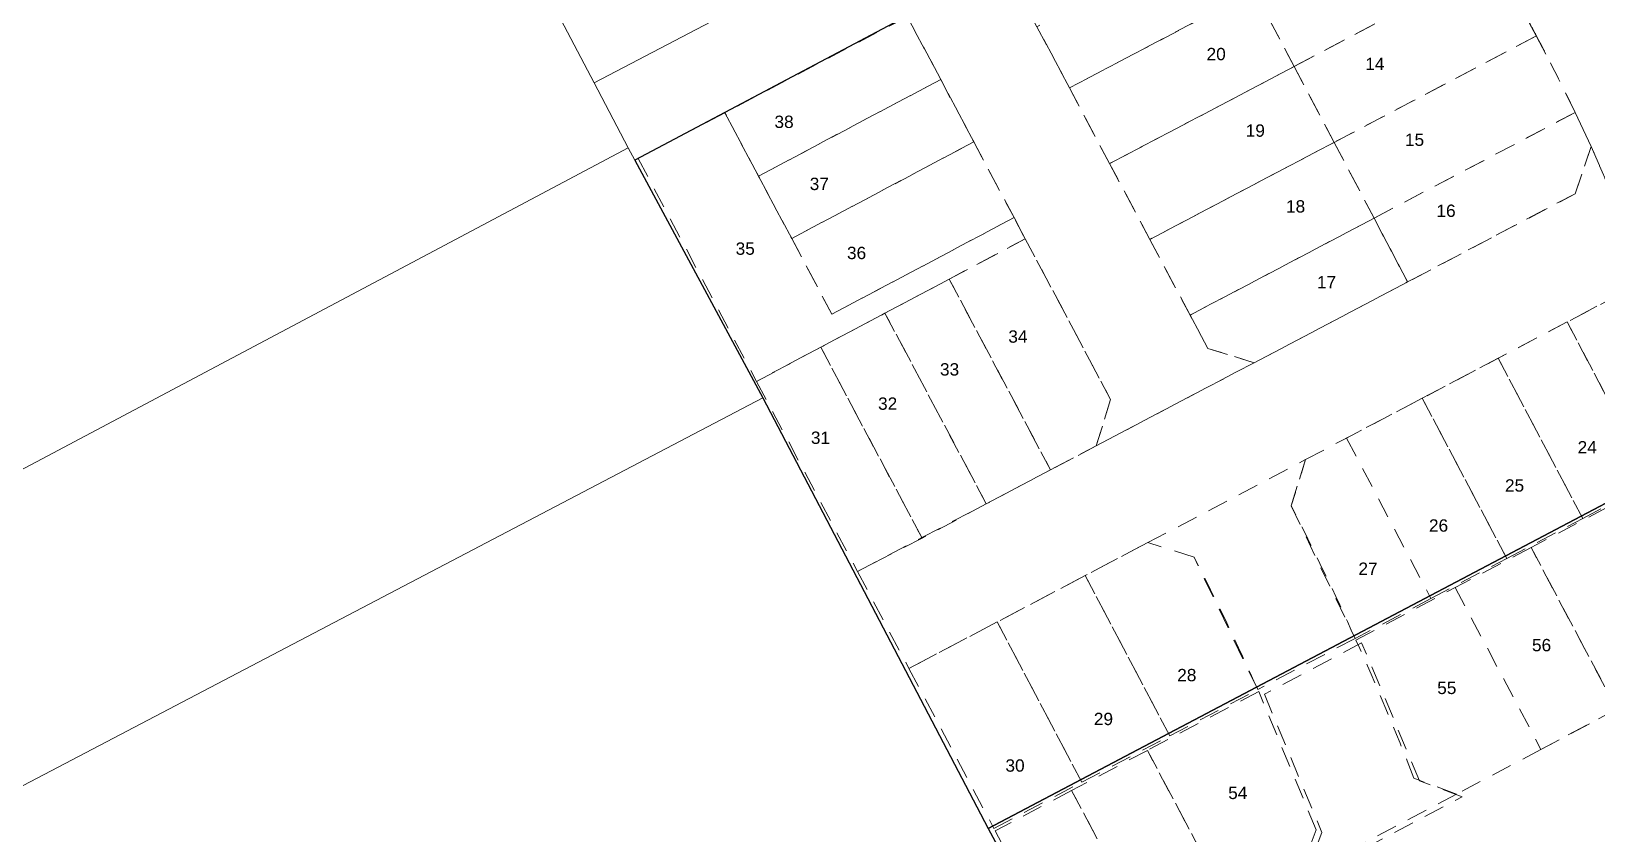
# Model space of a CAD drawing. Header units: metres. Extents: x 303173 to 305738, y 6269065 to 6269981.
# Drawn here: x 303342.9 to 303571.1, y 6269634.8 to 6269751.9 of the extents above; entities that cross this region are included whole.
import ezdxf

# ---------------------------------------------------------------- set-up
doc = ezdxf.new("R2010")
doc.units = ezdxf.units.M
doc.linetypes.add('Dash', pattern=[5, 3, -2])
doc.layers.add('Cadastre Developer_SP_EXT', color=7, linetype='Continuous', lineweight=5, transparency=0.7)
doc.layers.add('Cadastre Land Parcels_SP_EXT', color=7, linetype='Continuous', lineweight=5, transparency=0.7)
doc.layers.add('Features_HIDE', color=7, linetype='Continuous', plot=False)
doc.styles.get("Standard").update_dxf_attribs({"font": 'arial.ttf'})

msp = doc.modelspace()

# ---------------------------------------------------------------- linework, layer by layer
at = {"layer": 'Cadastre Developer_SP_EXT', "linetype": 'Dash'}
for points in [[(303571.96, 6269767.09), (303568.36, 6269773.88), (303557.72, 6269793.92), (303555.25, 6269798.58), (303541.11, 6269791.07), (303545.82, 6269782.2), (303548.19, 6269777.74), (303550.56, 6269773.28), (303553.49, 6269767.76), (303556.43, 6269762.22), (303558.92, 6269757.53), (303562.25, 6269751.18), (303564.32, 6269747.24), (303566.5, 6269742.9), (303567.91, 6269740.03), (303569.1, 6269737.55), (303570.27, 6269735.05), (303580.65, 6269711.16)], [(303573.98, 6269652.99), (303562.93, 6269647.14), (303550.61, 6269640.62), (303527.5, 6269628.4), (303518.05, 6269623.39), (303507, 6269617.55), (303495.92, 6269611.69), (303504.31, 6269597.2), (303515.36, 6269603.04), (303526.41, 6269608.89), (303534.19, 6269613.01), (303557.22, 6269625.19), (303578.57, 6269636.49)]]:
    msp.add_lwpolyline(points, dxfattribs=at)
for points in [[(303556.42, 6269762.24), (303550.56, 6269773.28), (303521.13, 6269757.78), (303526.96, 6269746.73), (303556.42, 6269762.24)], [(303521.13, 6269757.78), (303516.43, 6269766.72), (303489.46, 6269752.52), (303494.2, 6269743.6), (303521.13, 6269757.78)], [(303494.2, 6269743.6), (303489.46, 6269752.52), (303484.72, 6269761.44), (303470.57, 6269753.99), (303475.43, 6269744.83), (303480.26, 6269735.73), (303486.12, 6269724.69), (303487.76, 6269721.6), (303500.2, 6269698.17), (303498.12, 6269691.42), (303521.13, 6269703.53), (303514.36, 6269705.62), (303511.78, 6269710.48), (303505.92, 6269721.52), (303500.06, 6269732.56), (303494.2, 6269743.6)], [(303526.96, 6269746.73), (303521.13, 6269757.78), (303494.2, 6269743.6), (303500.06, 6269732.56), (303526.96, 6269746.73)], [(303475.43, 6269744.83), (303470.57, 6269753.99), (303443.97, 6269739.98), (303448.88, 6269730.74), (303475.43, 6269744.83)], [(303480.26, 6269735.73), (303475.43, 6269744.83), (303448.88, 6269730.74), (303453.71, 6269721.64), (303480.26, 6269735.73)], [(303532.78, 6269735.66), (303526.96, 6269746.73), (303500.06, 6269732.56), (303505.92, 6269721.52), (303532.78, 6269735.66)], [(303487.76, 6269721.6), (303486.12, 6269724.69), (303459.57, 6269710.6), (303453.71, 6269721.64), (303448.88, 6269730.74), (303443.97, 6269739.98), (303431.32, 6269733.32), (303448.58, 6269700.81), (303457.95, 6269705.78), (303467.31, 6269710.75), (303476.67, 6269715.72), (303487.76, 6269721.6)], [(303480.26, 6269735.73), (303453.71, 6269721.64), (303459.57, 6269710.6), (303486.12, 6269724.69), (303480.26, 6269735.73)], [(303538.61, 6269724.6), (303532.78, 6269735.66), (303505.92, 6269721.52), (303511.78, 6269710.48), (303538.61, 6269724.6)], [(303470.81, 6269658.95), (303505.62, 6269677.29), (303528.63, 6269689.4), (303574.28, 6269713.44), (303580.65, 6269711.16), (303570.27, 6269735.05), (303567.93, 6269728.18), (303555.71, 6269721.75), (303543.52, 6269715.32), (303521.13, 6269703.53), (303498.12, 6269691.42), (303494.78, 6269689.66), (303491.44, 6269687.9), (303482.08, 6269682.93), (303472.72, 6269677.96), (303463.3, 6269673.09), (303470.81, 6269658.95)], [(303543.5, 6269715.31), (303538.61, 6269724.6), (303511.78, 6269710.48), (303514.36, 6269705.62), (303521.13, 6269703.53), (303543.5, 6269715.31)], [(303487.76, 6269721.6), (303476.67, 6269715.72), (303491.44, 6269687.9), (303498.12, 6269691.42), (303500.2, 6269698.17), (303487.76, 6269721.6)], [(303476.67, 6269715.72), (303467.31, 6269710.75), (303482.06, 6269682.96), (303491.44, 6269687.9), (303476.67, 6269715.72)], [(303580.65, 6269711.16), (303574.28, 6269713.44), (303566.75, 6269709.47), (303579.06, 6269686.09), (303589.03, 6269691.34), (303580.65, 6269711.16)], [(303467.31, 6269710.75), (303457.95, 6269705.78), (303472.68, 6269678.02), (303482.06, 6269682.96), (303467.31, 6269710.75)], [(303566.75, 6269709.47), (303556.7, 6269704.18), (303569.02, 6269680.8), (303579.06, 6269686.09), (303566.75, 6269709.47)], [(303457.95, 6269705.78), (303448.58, 6269700.81), (303463.3, 6269673.09), (303472.68, 6269678.02), (303457.95, 6269705.78)], [(303556.7, 6269704.18), (303545.64, 6269698.36), (303557.96, 6269674.98), (303569.02, 6269680.8), (303556.7, 6269704.18)], [(303545.64, 6269698.36), (303534.58, 6269692.54), (303546.9, 6269669.15), (303557.96, 6269674.98), (303545.64, 6269698.36)], [(303572.55, 6269682.43), (303561.5, 6269676.59), (303573.98, 6269652.99), (303585.03, 6269658.83), (303572.55, 6269682.43)], [(303512.36, 6269675.19), (303505.62, 6269677.29), (303496.51, 6269672.49), (303508.82, 6269649.1), (303521.65, 6269655.86), (303512.36, 6269675.19)], [(303561.5, 6269676.59), (303550.45, 6269670.74), (303562.93, 6269647.14), (303573.98, 6269652.99), (303561.5, 6269676.59)], [(303496.51, 6269672.49), (303483.68, 6269665.73), (303495.99, 6269642.35), (303508.82, 6269649.1), (303496.51, 6269672.49)], [(303483.68, 6269665.73), (303470.81, 6269658.95), (303483.2, 6269635.61), (303495.99, 6269642.35), (303483.68, 6269665.73)], [(303528.33, 6269628.01), (303551.44, 6269640.23), (303545.24, 6269642.57), (303536.8, 6269662.69), (303522.62, 6269655.19), (303531, 6269635.03), (303528.33, 6269628.01)], [(303521.8, 6269655.58), (303505.57, 6269647), (303518.05, 6269623.39), (303527.5, 6269628.4), (303530.17, 6269635.42), (303521.8, 6269655.58)], [(303505.57, 6269647), (303494.52, 6269641.15), (303507, 6269617.55), (303518.05, 6269623.39), (303505.57, 6269647)], [(303494.52, 6269641.15), (303483.39, 6269635.26), (303495.96, 6269611.7), (303507, 6269617.55), (303494.52, 6269641.15)]]:
    msp.add_lwpolyline(points, close=True, dxfattribs=at)
for points in [[(303562.28, 6269751.2, 0.001201), (303561.41, 6269752.83), (303561.41, 6269752.83), (303556.42, 6269762.24), (303526.96, 6269746.73), (303532.78, 6269735.66)], [(303567.91, 6269740.03, 0.00814), (303562.28, 6269751.2), (303562.28, 6269751.2), (303532.78, 6269735.66), (303538.61, 6269724.6)], [(303570.27, 6269735.05, 0.003588), (303567.91, 6269740.03), (303567.91, 6269740.03), (303538.61, 6269724.6), (303543.5, 6269715.31), (303567.93, 6269728.18)], [(303546.9, 6269669.15), (303535.84, 6269663.33), (303535.84, 6269663.33, 0.013402), (303526.52, 6269682.64), (303526.52, 6269682.64), (303528.63, 6269689.4), (303534.58, 6269692.54)], [(303535.84, 6269663.33), (303521.65, 6269655.86), (303521.65, 6269655.86, 0.013962), (303512.36, 6269675.19), (303512.36, 6269675.19), (303505.62, 6269677.29), (303528.63, 6269689.4), (303526.52, 6269682.64)], [(303562.93, 6269647.14), (303550.61, 6269640.62), (303544.41, 6269642.95), (303544.41, 6269642.95, 0.013644), (303535.97, 6269663.08), (303535.97, 6269663.08), (303550.45, 6269670.74)]]:
    msp.add_lwpolyline(points, format="xyb", close=True, dxfattribs=at)
at = {"layer": 'Cadastre Land Parcels_SP_EXT', "linetype": 'Continuous'}
for points in [[(303398.37, 6269718.14), (303429.88, 6269734.85), (303424.91, 6269744.34), (303419.1, 6269755.43), (303401.44, 6269789.13), (303395.62, 6269800.22), (303389.8, 6269811.32), (303383.07, 6269824.16), (303205.08, 6269729.58), (303237.57, 6269668.29), (303241.08, 6269661.68), (303252.25, 6269640.62), (303398.37, 6269718.14)], [(303464.32, 6269765), (303458.48, 6269776.07), (303419.1, 6269755.43), (303424.91, 6269744.34), (303464.32, 6269765)], [(303470.18, 6269753.9), (303464.32, 6269765), (303424.91, 6269744.34), (303429.88, 6269734.85), (303430.83, 6269733.05), (303470.18, 6269753.9)], [(303449.52, 6269698.43), (303430.83, 6269733.05), (303429.88, 6269734.85), (303398.37, 6269718.14), (303252.25, 6269640.62), (303271.16, 6269604.94), (303449.52, 6269698.43)], [(303318.58, 6269515.47), (303496.67, 6269608.96), (303482.34, 6269635.59), (303449.52, 6269698.43), (303271.16, 6269604.94), (303282.09, 6269584.31), (303294.89, 6269560.17), (303318.58, 6269515.47)]]:
    msp.add_lwpolyline(points, close=True, dxfattribs=at)
at = {"layer": 'Features_HIDE', "linetype": 'Continuous'}
for points in [[(303609.39, 6269827.66), (303582.1, 6269813.2), (303555.01, 6269798.85), (303540.85, 6269791.34), (303512.6, 6269776.38), (303484.35, 6269761.41), (303470.18, 6269753.9), (303430.83, 6269733.05), (303449.52, 6269698.43), (303482.33, 6269635.59), (303661.49, 6269729.99), (303631.35, 6269786.49), (303576.96, 6269757.75), (303576.26, 6269759.07), (303575.57, 6269760.39), (303568.22, 6269774.23), (303570.33, 6269780.98), (303615.84, 6269805.03), (303622.58, 6269802.94), (303609.39, 6269827.66)], [(303650.57, 6269598.26), (303625.48, 6269645.25), (303688.87, 6269678.65), (303684.94, 6269686.03), (303672.87, 6269708.65), (303661.49, 6269729.99), (303482.33, 6269635.59), (303496.67, 6269608.96), (303515.63, 6269573.69), (303534.43, 6269538.08), (303534.85, 6269537.28), (303650.57, 6269598.26)]]:
    msp.add_lwpolyline(points, close=True, dxfattribs=at)

# ---------------------------------------------------------------- texts
at = {"layer": 'Cadastre Developer_SP_EXT'}
for s, p in [('20', (303514.19, 6269747.64)), ('14', (303537.32, 6269746.2)), ('38', (303451.2, 6269737.76)), ('19', (303519.9, 6269736.48)), ('15', (303543.11, 6269735.15)), ('37', (303456.34, 6269728.71)), ('18', (303525.77, 6269725.43)), ('16', (303547.7, 6269724.79)), ('35', (303445.54, 6269719.27)), ('36', (303461.77, 6269718.64)), ('17', (303530.28, 6269714.37)), ('34', (303485.29, 6269706.45)), ('33', (303475.33, 6269701.66)), ('32', (303466.3, 6269696.67)), ('31', (303456.51, 6269691.69)), ('24', (303568.28, 6269690.3)), ('25', (303557.69, 6269684.73)), ('26', (303546.61, 6269678.89)), ('27', (303536.33, 6269672.59)), ('56', (303561.63, 6269661.45)), ('28', (303509.91, 6269657.08)), ('55', (303547.81, 6269655.21)), ('29', (303497.76, 6269650.68)), ('30', (303484.87, 6269643.89)), ('54', (303517.34, 6269639.9))]:
    msp.add_text(s, height=1.8, dxfattribs=at).set_placement(p)

doc.saveas('drawing.dxf')
